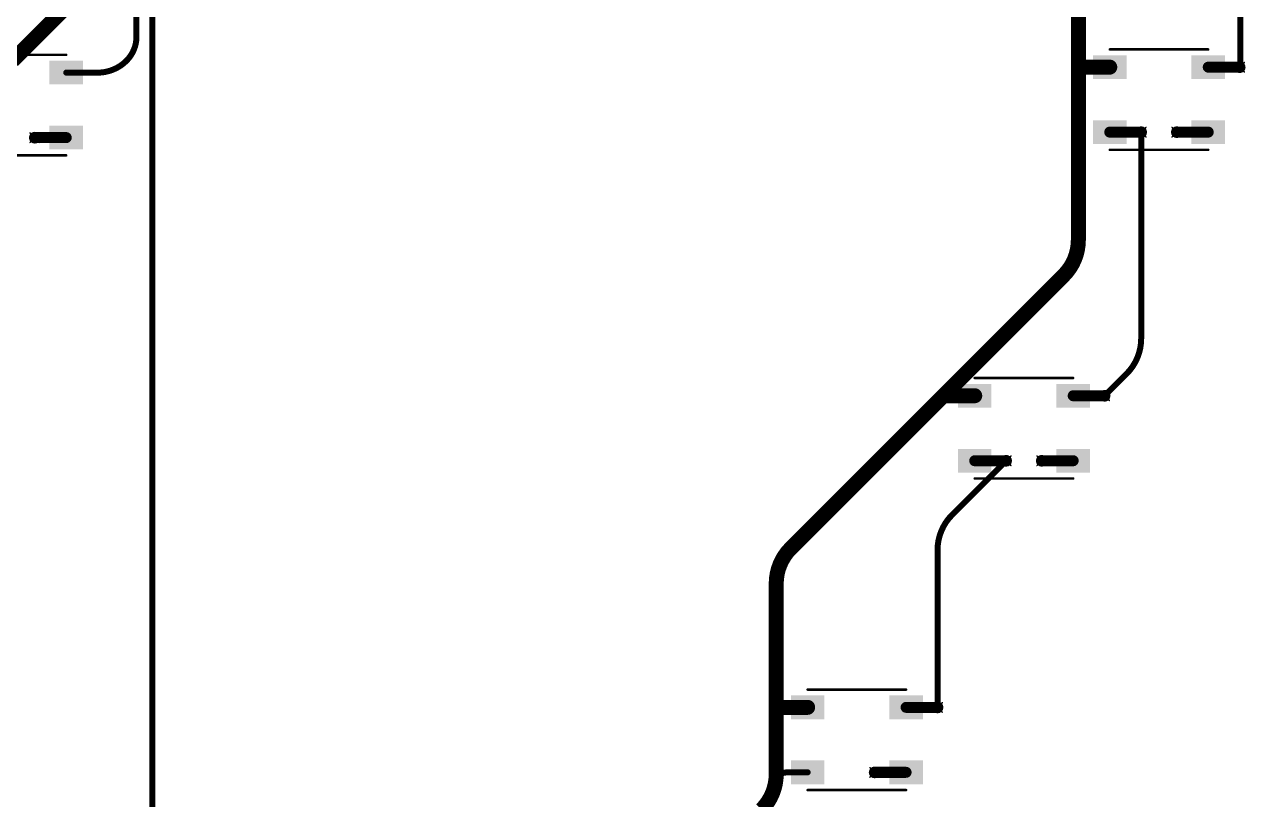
# Model space of a CAD drawing. Header units: inches. Extents: x -11 to 1110, y -7 to 455.
# Drawn here: x 410.2 to 472.2, y 144.6 to 183.9 of the extents above; entities that cross this region are included whole.
import ezdxf

# ---------------------------------------------------------------- set-up
doc = ezdxf.new("R2010")
doc.units = ezdxf.units.IN
for name, color, linetype in [('Bottom Layer', 5, 'Continuous'), ('Drill Drawing', 1, 'Continuous'), ('Top Layer', 1, 'Continuous'), ('Top Overlay', 2, 'Continuous'), ('Top Paste', 8, 'Continuous'), ('Top Solder', 216, 'Continuous'), ('Via Holes', 16, 'Continuous')]:
    doc.layers.add(name, color=color, linetype=linetype)

# ---------------------------------------------------------------- blocks, each defined once
blk = doc.blocks.new('WS2812B_B_W_137')
at = {"layer": 'Top Layer'}
for points in [[(-3.25, 2.15), (-1.75, 2.15), (-1.75, 1.15), (-3.25, 1.15)], [(3.25, 1.15), (1.75, 1.15), (1.75, 2.15), (3.25, 2.15)], [(-3.25, -1.15), (-1.75, -1.15), (-1.75, -2.15), (-3.25, -2.15)], [(1.75, -1.15), (3.25, -1.15), (3.25, -2.15), (1.75, -2.15)]]:
    blk.add_hatch(color=1, dxfattribs=at).paths.add_polyline_path(points)
at = {"layer": 'Top Paste'}
for points in [[(-3.25, 2.15), (-1.75, 2.15), (-1.75, 1.15), (-3.25, 1.15)], [(3.25, 1.15), (1.75, 1.15), (1.75, 2.15), (3.25, 2.15)], [(-3.25, -1.15), (-1.75, -1.15), (-1.75, -2.15), (-3.25, -2.15)], [(1.75, -1.15), (3.25, -1.15), (3.25, -2.15), (1.75, -2.15)]]:
    blk.add_hatch(color=8, dxfattribs=at).paths.add_polyline_path(points)
at = {"layer": 'Top Solder'}
for points in [[(-3.352, 2.252), (-1.648, 2.252), (-1.648, 1.048), (-3.352, 1.048)], [(3.352, 1.048), (1.648, 1.048), (1.648, 2.252), (3.352, 2.252)], [(-3.352, -1.048), (-1.648, -1.048), (-1.648, -2.252), (-3.352, -2.252)], [(1.648, -1.048), (3.352, -1.048), (3.352, -2.252), (1.648, -2.252)]]:
    blk.add_hatch(color=216, dxfattribs=at).paths.add_polyline_path(points)
at = {"layer": 'Top Overlay'}
for points in [[(-2.5, 2.551, 0.127, 0.127, 0), (2.5, 2.551, 0.127, 0.127, 0)], [(-3.556, 1.803, 0.254, 0.254, 0), (-3.429, 1.676, 0.254, 0.254, 0)], [(-3.556, 1.549, 0.254, 0.254, 0), (-3.556, 1.803, 0.254, 0.254, 0)], [(-3.556, 1.549, 0.254, 0.254, 0), (-3.429, 1.676, 0.254, 0.254, 0)], [(-2.5, -2.551, 0.127, 0.127, 0), (2.5, -2.551, 0.127, 0.127, 0)]]:
    blk.add_lwpolyline(points, format="xyseb", dxfattribs=at)
for points in [[(-2.532, 2.551, 0.0635, 0.0635, 1), (-2.468, 2.551, 0.0635, 0.0635, 1)], [(2.468, 2.551, 0.0635, 0.0635, 1), (2.532, 2.551, 0.0635, 0.0635, 1)], [(-3.619, 1.803, 0.127, 0.127, 1), (-3.493, 1.803, 0.127, 0.127, 1)], [(-3.619, 1.803, 0.127, 0.127, 1), (-3.493, 1.803, 0.127, 0.127, 1)], [(-3.619, 1.549, 0.127, 0.127, 1), (-3.493, 1.549, 0.127, 0.127, 1)], [(-3.619, 1.549, 0.127, 0.127, 1), (-3.493, 1.549, 0.127, 0.127, 1)], [(-3.493, 1.676, 0.127, 0.127, 1), (-3.365, 1.676, 0.127, 0.127, 1)], [(-3.493, 1.676, 0.127, 0.127, 1), (-3.365, 1.676, 0.127, 0.127, 1)], [(-2.532, -2.551, 0.0635, 0.0635, 1), (-2.468, -2.551, 0.0635, 0.0635, 1)], [(2.468, -2.551, 0.0635, 0.0635, 1), (2.532, -2.551, 0.0635, 0.0635, 1)]]:
    blk.add_lwpolyline(points, format="xyseb", close=True, dxfattribs=at)
blk = doc.blocks.new('WS2812B_B_W_200')
at = {"layer": 'Top Layer'}
for points in [[(-3.25, 2.15), (-1.75, 2.15), (-1.75, 1.15), (-3.25, 1.15)], [(3.25, 1.15), (1.75, 1.15), (1.75, 2.15), (3.25, 2.15)], [(-3.25, -1.15), (-1.75, -1.15), (-1.75, -2.15), (-3.25, -2.15)], [(1.75, -1.15), (3.25, -1.15), (3.25, -2.15), (1.75, -2.15)]]:
    blk.add_hatch(color=1, dxfattribs=at).paths.add_polyline_path(points)
at = {"layer": 'Top Paste'}
for points in [[(-3.25, 2.15), (-1.75, 2.15), (-1.75, 1.15), (-3.25, 1.15)], [(3.25, 1.15), (1.75, 1.15), (1.75, 2.15), (3.25, 2.15)], [(-3.25, -1.15), (-1.75, -1.15), (-1.75, -2.15), (-3.25, -2.15)], [(1.75, -1.15), (3.25, -1.15), (3.25, -2.15), (1.75, -2.15)]]:
    blk.add_hatch(color=8, dxfattribs=at).paths.add_polyline_path(points)
at = {"layer": 'Top Solder'}
for points in [[(-3.352, 2.252), (-1.648, 2.252), (-1.648, 1.048), (-3.352, 1.048)], [(3.352, 1.048), (1.648, 1.048), (1.648, 2.252), (3.352, 2.252)], [(-3.352, -1.048), (-1.648, -1.048), (-1.648, -2.252), (-3.352, -2.252)], [(1.648, -1.048), (3.352, -1.048), (3.352, -2.252), (1.648, -2.252)]]:
    blk.add_hatch(color=216, dxfattribs=at).paths.add_polyline_path(points)
at = {"layer": 'Top Overlay'}
for points in [[(-2.5, 2.551, 0.127, 0.127, 0), (2.5, 2.551, 0.127, 0.127, 0)], [(-3.556, 1.803, 0.254, 0.254, 0), (-3.429, 1.676, 0.254, 0.254, 0)], [(-3.556, 1.549, 0.254, 0.254, 0), (-3.556, 1.803, 0.254, 0.254, 0)], [(-3.556, 1.549, 0.254, 0.254, 0), (-3.429, 1.676, 0.254, 0.254, 0)], [(-2.5, -2.551, 0.127, 0.127, 0), (2.5, -2.551, 0.127, 0.127, 0)]]:
    blk.add_lwpolyline(points, format="xyseb", dxfattribs=at)
for points in [[(-2.532, 2.551, 0.0635, 0.0635, 1), (-2.468, 2.551, 0.0635, 0.0635, 1)], [(2.468, 2.551, 0.0635, 0.0635, 1), (2.532, 2.551, 0.0635, 0.0635, 1)], [(-3.619, 1.803, 0.127, 0.127, 1), (-3.493, 1.803, 0.127, 0.127, 1)], [(-3.619, 1.803, 0.127, 0.127, 1), (-3.493, 1.803, 0.127, 0.127, 1)], [(-3.619, 1.549, 0.127, 0.127, 1), (-3.493, 1.549, 0.127, 0.127, 1)], [(-3.619, 1.549, 0.127, 0.127, 1), (-3.493, 1.549, 0.127, 0.127, 1)], [(-3.493, 1.676, 0.127, 0.127, 1), (-3.365, 1.676, 0.127, 0.127, 1)], [(-3.493, 1.676, 0.127, 0.127, 1), (-3.365, 1.676, 0.127, 0.127, 1)], [(-2.532, -2.551, 0.0635, 0.0635, 1), (-2.468, -2.551, 0.0635, 0.0635, 1)], [(2.468, -2.551, 0.0635, 0.0635, 1), (2.532, -2.551, 0.0635, 0.0635, 1)]]:
    blk.add_lwpolyline(points, format="xyseb", close=True, dxfattribs=at)
blk = doc.blocks.new('WS2812B_B_W_209')
at = {"layer": 'Top Layer'}
for points in [[(-3.25, 2.15), (-1.75, 2.15), (-1.75, 1.15), (-3.25, 1.15)], [(3.25, 1.15), (1.75, 1.15), (1.75, 2.15), (3.25, 2.15)], [(-3.25, -1.15), (-1.75, -1.15), (-1.75, -2.15), (-3.25, -2.15)], [(1.75, -1.15), (3.25, -1.15), (3.25, -2.15), (1.75, -2.15)]]:
    blk.add_hatch(color=1, dxfattribs=at).paths.add_polyline_path(points)
at = {"layer": 'Top Paste'}
for points in [[(-3.25, 2.15), (-1.75, 2.15), (-1.75, 1.15), (-3.25, 1.15)], [(3.25, 1.15), (1.75, 1.15), (1.75, 2.15), (3.25, 2.15)], [(-3.25, -1.15), (-1.75, -1.15), (-1.75, -2.15), (-3.25, -2.15)], [(1.75, -1.15), (3.25, -1.15), (3.25, -2.15), (1.75, -2.15)]]:
    blk.add_hatch(color=8, dxfattribs=at).paths.add_polyline_path(points)
at = {"layer": 'Top Solder'}
for points in [[(-3.352, 2.252), (-1.648, 2.252), (-1.648, 1.048), (-3.352, 1.048)], [(3.352, 1.048), (1.648, 1.048), (1.648, 2.252), (3.352, 2.252)], [(-3.352, -1.048), (-1.648, -1.048), (-1.648, -2.252), (-3.352, -2.252)], [(1.648, -1.048), (3.352, -1.048), (3.352, -2.252), (1.648, -2.252)]]:
    blk.add_hatch(color=216, dxfattribs=at).paths.add_polyline_path(points)
at = {"layer": 'Top Overlay'}
for points in [[(-2.5, 2.551, 0.127, 0.127, 0), (2.5, 2.551, 0.127, 0.127, 0)], [(-3.556, 1.803, 0.254, 0.254, 0), (-3.429, 1.676, 0.254, 0.254, 0)], [(-3.556, 1.549, 0.254, 0.254, 0), (-3.556, 1.803, 0.254, 0.254, 0)], [(-3.556, 1.549, 0.254, 0.254, 0), (-3.429, 1.676, 0.254, 0.254, 0)], [(-2.5, -2.551, 0.127, 0.127, 0), (2.5, -2.551, 0.127, 0.127, 0)]]:
    blk.add_lwpolyline(points, format="xyseb", dxfattribs=at)
for points in [[(-2.532, 2.551, 0.0635, 0.0635, 1), (-2.468, 2.551, 0.0635, 0.0635, 1)], [(2.468, 2.551, 0.0635, 0.0635, 1), (2.532, 2.551, 0.0635, 0.0635, 1)], [(-3.619, 1.803, 0.127, 0.127, 1), (-3.493, 1.803, 0.127, 0.127, 1)], [(-3.619, 1.803, 0.127, 0.127, 1), (-3.493, 1.803, 0.127, 0.127, 1)], [(-3.619, 1.549, 0.127, 0.127, 1), (-3.493, 1.549, 0.127, 0.127, 1)], [(-3.619, 1.549, 0.127, 0.127, 1), (-3.493, 1.549, 0.127, 0.127, 1)], [(-3.493, 1.676, 0.127, 0.127, 1), (-3.365, 1.676, 0.127, 0.127, 1)], [(-3.493, 1.676, 0.127, 0.127, 1), (-3.365, 1.676, 0.127, 0.127, 1)], [(-2.532, -2.551, 0.0635, 0.0635, 1), (-2.468, -2.551, 0.0635, 0.0635, 1)], [(2.468, -2.551, 0.0635, 0.0635, 1), (2.532, -2.551, 0.0635, 0.0635, 1)]]:
    blk.add_lwpolyline(points, format="xyseb", close=True, dxfattribs=at)
blk = doc.blocks.new('WS2812B_B_W_218')
at = {"layer": 'Top Layer'}
for points in [[(-3.25, 2.15), (-1.75, 2.15), (-1.75, 1.15), (-3.25, 1.15)], [(3.25, 1.15), (1.75, 1.15), (1.75, 2.15), (3.25, 2.15)], [(-3.25, -1.15), (-1.75, -1.15), (-1.75, -2.15), (-3.25, -2.15)], [(1.75, -1.15), (3.25, -1.15), (3.25, -2.15), (1.75, -2.15)]]:
    blk.add_hatch(color=1, dxfattribs=at).paths.add_polyline_path(points)
at = {"layer": 'Top Paste'}
for points in [[(-3.25, 2.15), (-1.75, 2.15), (-1.75, 1.15), (-3.25, 1.15)], [(3.25, 1.15), (1.75, 1.15), (1.75, 2.15), (3.25, 2.15)], [(-3.25, -1.15), (-1.75, -1.15), (-1.75, -2.15), (-3.25, -2.15)], [(1.75, -1.15), (3.25, -1.15), (3.25, -2.15), (1.75, -2.15)]]:
    blk.add_hatch(color=8, dxfattribs=at).paths.add_polyline_path(points)
at = {"layer": 'Top Solder'}
for points in [[(-3.352, 2.252), (-1.648, 2.252), (-1.648, 1.048), (-3.352, 1.048)], [(3.352, 1.048), (1.648, 1.048), (1.648, 2.252), (3.352, 2.252)], [(-3.352, -1.048), (-1.648, -1.048), (-1.648, -2.252), (-3.352, -2.252)], [(1.648, -1.048), (3.352, -1.048), (3.352, -2.252), (1.648, -2.252)]]:
    blk.add_hatch(color=216, dxfattribs=at).paths.add_polyline_path(points)
at = {"layer": 'Top Overlay'}
for points in [[(-2.5, 2.551, 0.127, 0.127, 0), (2.5, 2.551, 0.127, 0.127, 0)], [(-3.556, 1.803, 0.254, 0.254, 0), (-3.429, 1.676, 0.254, 0.254, 0)], [(-3.556, 1.549, 0.254, 0.254, 0), (-3.556, 1.803, 0.254, 0.254, 0)], [(-3.556, 1.549, 0.254, 0.254, 0), (-3.429, 1.676, 0.254, 0.254, 0)], [(-2.5, -2.551, 0.127, 0.127, 0), (2.5, -2.551, 0.127, 0.127, 0)]]:
    blk.add_lwpolyline(points, format="xyseb", dxfattribs=at)
for points in [[(-2.532, 2.551, 0.0635, 0.0635, 1), (-2.468, 2.551, 0.0635, 0.0635, 1)], [(2.468, 2.551, 0.0635, 0.0635, 1), (2.532, 2.551, 0.0635, 0.0635, 1)], [(-3.619, 1.803, 0.127, 0.127, 1), (-3.493, 1.803, 0.127, 0.127, 1)], [(-3.619, 1.803, 0.127, 0.127, 1), (-3.493, 1.803, 0.127, 0.127, 1)], [(-3.619, 1.549, 0.127, 0.127, 1), (-3.493, 1.549, 0.127, 0.127, 1)], [(-3.619, 1.549, 0.127, 0.127, 1), (-3.493, 1.549, 0.127, 0.127, 1)], [(-3.493, 1.676, 0.127, 0.127, 1), (-3.365, 1.676, 0.127, 0.127, 1)], [(-3.493, 1.676, 0.127, 0.127, 1), (-3.365, 1.676, 0.127, 0.127, 1)], [(-2.532, -2.551, 0.0635, 0.0635, 1), (-2.468, -2.551, 0.0635, 0.0635, 1)], [(2.468, -2.551, 0.0635, 0.0635, 1), (2.532, -2.551, 0.0635, 0.0635, 1)]]:
    blk.add_lwpolyline(points, format="xyseb", close=True, dxfattribs=at)

msp = doc.modelspace()

# ---------------------------------------------------------------- hatches: boundary and pattern name
at = {"layer": 'Bottom Layer'}
h = msp.add_hatch(color=5, dxfattribs=at)
edge = h.paths.add_edge_path()
edge.add_arc((463.699, 181.765), 0.3, 0, 360)
h = msp.add_hatch(color=5, dxfattribs=at)
edge = h.paths.add_edge_path()
edge.add_arc((471.89, 181.765), 0.3, 0, 360)
h = msp.add_hatch(color=5, dxfattribs=at)
edge = h.paths.add_edge_path()
edge.add_arc((466.89, 178.465), 0.3, 0, 360)
h = msp.add_hatch(color=5, dxfattribs=at)
edge = h.paths.add_edge_path()
edge.add_arc((468.699, 178.465), 0.3, 0, 360)
h = msp.add_hatch(color=5, dxfattribs=at)
edge = h.paths.add_edge_path()
edge.add_arc((410.711, 178.185), 0.3, 0, 360)
h = msp.add_hatch(color=5, dxfattribs=at)
edge = h.paths.add_edge_path()
edge.add_arc((456.841, 165.077), 0.3, 0, 360)
h = msp.add_hatch(color=5, dxfattribs=at)
edge = h.paths.add_edge_path()
edge.add_arc((465.032, 165.077), 0.3, 0, 360)
h = msp.add_hatch(color=5, dxfattribs=at)
edge = h.paths.add_edge_path()
edge.add_arc((460.032, 161.777), 0.3, 0, 360)
h = msp.add_hatch(color=5, dxfattribs=at)
edge = h.paths.add_edge_path()
edge.add_arc((461.841, 161.777), 0.3, 0, 360)
h = msp.add_hatch(color=5, dxfattribs=at)
edge = h.paths.add_edge_path()
edge.add_arc((448.358, 149.253), 0.3, 0, 360)
h = msp.add_hatch(color=5, dxfattribs=at)
edge = h.paths.add_edge_path()
edge.add_arc((456.549, 149.253), 0.3, 0, 360)
h = msp.add_hatch(color=5, dxfattribs=at)
edge = h.paths.add_edge_path()
edge.add_arc((453.358, 145.953), 0.3, 0, 360)
at = {"layer": 'Top Layer'}
h = msp.add_hatch(color=1, dxfattribs=at)
edge = h.paths.add_edge_path()
edge.add_arc((463.699, 181.765), 0.3, 0, 360)
h = msp.add_hatch(color=1, dxfattribs=at)
edge = h.paths.add_edge_path()
edge.add_arc((471.89, 181.765), 0.3, 0, 360)
h = msp.add_hatch(color=1, dxfattribs=at)
edge = h.paths.add_edge_path()
edge.add_arc((466.89, 178.465), 0.3, 0, 360)
h = msp.add_hatch(color=1, dxfattribs=at)
edge = h.paths.add_edge_path()
edge.add_arc((468.699, 178.465), 0.3, 0, 360)
h = msp.add_hatch(color=1, dxfattribs=at)
edge = h.paths.add_edge_path()
edge.add_arc((410.711, 178.185), 0.3, 0, 360)
h = msp.add_hatch(color=1, dxfattribs=at)
edge = h.paths.add_edge_path()
edge.add_arc((456.841, 165.077), 0.3, 0, 360)
h = msp.add_hatch(color=1, dxfattribs=at)
edge = h.paths.add_edge_path()
edge.add_arc((465.032, 165.077), 0.3, 0, 360)
h = msp.add_hatch(color=1, dxfattribs=at)
edge = h.paths.add_edge_path()
edge.add_arc((460.032, 161.777), 0.3, 0, 360)
h = msp.add_hatch(color=1, dxfattribs=at)
edge = h.paths.add_edge_path()
edge.add_arc((461.841, 161.777), 0.3, 0, 360)
h = msp.add_hatch(color=1, dxfattribs=at)
edge = h.paths.add_edge_path()
edge.add_arc((448.358, 149.253), 0.3, 0, 360)
h = msp.add_hatch(color=1, dxfattribs=at)
edge = h.paths.add_edge_path()
edge.add_arc((456.549, 149.253), 0.3, 0, 360)
h = msp.add_hatch(color=1, dxfattribs=at)
edge = h.paths.add_edge_path()
edge.add_arc((453.358, 145.953), 0.3, 0, 360)
at = {"layer": 'Via Holes'}
h = msp.add_hatch(color=7, dxfattribs=at)
edge = h.paths.add_edge_path()
edge.add_arc((463.699, 181.765), 0.15, 0, 360)
h = msp.add_hatch(color=7, dxfattribs=at)
edge = h.paths.add_edge_path()
edge.add_arc((471.89, 181.765), 0.15, 0, 360)
h = msp.add_hatch(color=7, dxfattribs=at)
edge = h.paths.add_edge_path()
edge.add_arc((466.89, 178.465), 0.15, 0, 360)
h = msp.add_hatch(color=7, dxfattribs=at)
edge = h.paths.add_edge_path()
edge.add_arc((468.699, 178.465), 0.15, 0, 360)
h = msp.add_hatch(color=7, dxfattribs=at)
edge = h.paths.add_edge_path()
edge.add_arc((410.711, 178.185), 0.15, 0, 360)
h = msp.add_hatch(color=7, dxfattribs=at)
edge = h.paths.add_edge_path()
edge.add_arc((456.841, 165.077), 0.15, 0, 360)
h = msp.add_hatch(color=7, dxfattribs=at)
edge = h.paths.add_edge_path()
edge.add_arc((465.032, 165.077), 0.15, 0, 360)
h = msp.add_hatch(color=7, dxfattribs=at)
edge = h.paths.add_edge_path()
edge.add_arc((460.032, 161.777), 0.15, 0, 360)
h = msp.add_hatch(color=7, dxfattribs=at)
edge = h.paths.add_edge_path()
edge.add_arc((461.841, 161.777), 0.15, 0, 360)
h = msp.add_hatch(color=7, dxfattribs=at)
edge = h.paths.add_edge_path()
edge.add_arc((448.358, 149.253), 0.15, 0, 360)
h = msp.add_hatch(color=7, dxfattribs=at)
edge = h.paths.add_edge_path()
edge.add_arc((456.549, 149.253), 0.15, 0, 360)
h = msp.add_hatch(color=7, dxfattribs=at)
edge = h.paths.add_edge_path()
edge.add_arc((453.358, 145.953), 0.15, 0, 360)

# ---------------------------------------------------------------- linework, layer by layer
at = {"layer": 'Bottom Layer'}
for points in [[(416.675, 106.024, 0.305, 0.305, 0), (416.675, 209.375, 0.305, 0.305, 0)], [(471.92, 181.835, 0.305, 0.305, 0), (471.92, 195.838, 0.305, 0.305, 0)], [(463.699, 181.765, 0.762, 0.762, 0), (463.699, 193.057, 0.762, 0.762, 0)], [(463.699, 172.987, 0.762, 0.762, 0), (463.699, 181.765, 0.762, 0.762, 0)], [(471.92, 181.835, 0.305, 0.305, -0.198912), (471.89, 181.765, 0.305, 0.305, 0)], [(466.89, 167.987, 0.305, 0.305, 0), (466.89, 178.465, 0.305, 0.305, 0)], [(463.699, 172.987, 0.762, 0.762, -0.198912), (462.955, 171.191, 0.762, 0.762, 0)], [(456.841, 165.077, 0.762, 0.762, 0), (462.955, 171.191, 0.762, 0.762, 0)], [(466.89, 167.987, 0.305, 0.305, -0.198912), (466.146, 166.191, 0.305, 0.305, 0)], [(465.032, 165.077, 0.305, 0.305, 0), (466.146, 166.191, 0.305, 0.305, 0)], [(449.102, 157.337, 0.762, 0.762, 0), (456.841, 165.077, 0.762, 0.762, 0)], [(457.293, 159.037, 0.305, 0.305, 0), (460.032, 161.777, 0.305, 0.305, 0)], [(456.549, 157.241, 0.305, 0.305, -0.198912), (457.293, 159.037, 0.305, 0.305, 0)], [(448.358, 155.541, 0.762, 0.762, -0.198912), (449.102, 157.337, 0.762, 0.762, 0)], [(456.549, 149.253, 0.305, 0.305, 0), (456.549, 157.241, 0.305, 0.305, 0)], [(448.358, 149.253, 0.762, 0.762, 0), (448.358, 155.541, 0.762, 0.762, 0)], [(448.358, 145.86, 0.762, 0.762, 0), (448.358, 149.253, 0.762, 0.762, 0)], [(448.358, 145.86, 0.762, 0.762, -0.198912), (447.614, 144.064, 0.762, 0.762, 0)]]:
    msp.add_lwpolyline(points, format="xyseb", dxfattribs=at)
for points in [[(463.509, 181.765, 0.381, 0.381, 1), (463.89, 181.765, 0.381, 0.381, 1)], [(463.509, 181.765, 0.381, 0.381, 1), (463.89, 181.765, 0.381, 0.381, 1)], [(471.814, 181.765, 0.152, 0.152, 1), (471.967, 181.765, 0.152, 0.152, 1)], [(471.843, 181.835, 0.152, 0.152, 1), (471.996, 181.835, 0.152, 0.152, 1)], [(471.843, 181.835, 0.152, 0.152, 1), (471.996, 181.835, 0.152, 0.152, 1)], [(466.814, 178.465, 0.152, 0.152, 1), (466.967, 178.465, 0.152, 0.152, 1)], [(463.509, 172.987, 0.381, 0.381, 1), (463.89, 172.987, 0.381, 0.381, 1)], [(463.509, 172.987, 0.381, 0.381, 1), (463.89, 172.987, 0.381, 0.381, 1)], [(462.765, 171.191, 0.381, 0.381, 1), (463.146, 171.191, 0.381, 0.381, 1)], [(462.765, 171.191, 0.381, 0.381, 1), (463.146, 171.191, 0.381, 0.381, 1)], [(466.814, 167.987, 0.152, 0.152, 1), (466.967, 167.987, 0.152, 0.152, 1)], [(466.814, 167.987, 0.152, 0.152, 1), (466.967, 167.987, 0.152, 0.152, 1)], [(466.07, 166.191, 0.152, 0.152, 1), (466.223, 166.191, 0.152, 0.152, 1)], [(466.07, 166.191, 0.152, 0.152, 1), (466.223, 166.191, 0.152, 0.152, 1)], [(456.651, 165.077, 0.381, 0.381, 1), (457.032, 165.077, 0.381, 0.381, 1)], [(456.651, 165.077, 0.381, 0.381, 1), (457.032, 165.077, 0.381, 0.381, 1)], [(464.956, 165.077, 0.152, 0.152, 1), (465.109, 165.077, 0.152, 0.152, 1)], [(459.956, 161.777, 0.152, 0.152, 1), (460.109, 161.777, 0.152, 0.152, 1)], [(457.217, 159.037, 0.152, 0.152, 1), (457.369, 159.037, 0.152, 0.152, 1)], [(457.217, 159.037, 0.152, 0.152, 1), (457.369, 159.037, 0.152, 0.152, 1)], [(448.911, 157.337, 0.381, 0.381, 1), (449.292, 157.337, 0.381, 0.381, 1)], [(448.911, 157.337, 0.381, 0.381, 1), (449.292, 157.337, 0.381, 0.381, 1)], [(456.473, 157.241, 0.152, 0.152, 1), (456.625, 157.241, 0.152, 0.152, 1)], [(456.473, 157.241, 0.152, 0.152, 1), (456.625, 157.241, 0.152, 0.152, 1)], [(448.167, 155.541, 0.381, 0.381, 1), (448.548, 155.541, 0.381, 0.381, 1)], [(448.167, 155.541, 0.381, 0.381, 1), (448.548, 155.541, 0.381, 0.381, 1)], [(448.167, 149.253, 0.381, 0.381, 1), (448.548, 149.253, 0.381, 0.381, 1)], [(448.167, 149.253, 0.381, 0.381, 1), (448.548, 149.253, 0.381, 0.381, 1)], [(456.473, 149.253, 0.152, 0.152, 1), (456.625, 149.253, 0.152, 0.152, 1)], [(448.167, 145.86, 0.381, 0.381, 1), (448.548, 145.86, 0.381, 0.381, 1)], [(448.167, 145.86, 0.381, 0.381, 1), (448.548, 145.86, 0.381, 0.381, 1)]]:
    msp.add_lwpolyline(points, format="xyseb", close=True, dxfattribs=at)
at = {"layer": 'Drill Drawing'}
for points in [[(463.445, 182.019, 0.0508, 0.0508, 0), (463.699, 181.892, 0.0508, 0.0508, 0)], [(463.445, 182.019, 0.0508, 0.0508, 0), (463.572, 181.765, 0.0508, 0.0508, 0)], [(463.445, 181.511, 0.0508, 0.0508, 0), (463.572, 181.765, 0.0508, 0.0508, 0)], [(463.699, 181.892, 0.0508, 0.0508, 0), (463.953, 182.019, 0.0508, 0.0508, 0)], [(463.826, 181.765, 0.0508, 0.0508, 0), (463.953, 182.019, 0.0508, 0.0508, 0)], [(463.826, 181.765, 0.0508, 0.0508, 0), (463.953, 181.511, 0.0508, 0.0508, 0)], [(471.636, 182.019, 0.0508, 0.0508, 0), (471.89, 181.892, 0.0508, 0.0508, 0)], [(471.636, 182.019, 0.0508, 0.0508, 0), (471.763, 181.765, 0.0508, 0.0508, 0)], [(471.636, 181.511, 0.0508, 0.0508, 0), (471.763, 181.765, 0.0508, 0.0508, 0)], [(471.89, 181.892, 0.0508, 0.0508, 0), (472.144, 182.019, 0.0508, 0.0508, 0)], [(472.017, 181.765, 0.0508, 0.0508, 0), (472.144, 182.019, 0.0508, 0.0508, 0)], [(472.017, 181.765, 0.0508, 0.0508, 0), (472.144, 181.511, 0.0508, 0.0508, 0)], [(463.445, 181.511, 0.0508, 0.0508, 0), (463.699, 181.638, 0.0508, 0.0508, 0)], [(463.699, 181.638, 0.0508, 0.0508, 0), (463.953, 181.511, 0.0508, 0.0508, 0)], [(471.636, 181.511, 0.0508, 0.0508, 0), (471.89, 181.638, 0.0508, 0.0508, 0)], [(471.89, 181.638, 0.0508, 0.0508, 0), (472.144, 181.511, 0.0508, 0.0508, 0)], [(466.636, 178.719, 0.0508, 0.0508, 0), (466.89, 178.592, 0.0508, 0.0508, 0)], [(466.636, 178.719, 0.0508, 0.0508, 0), (466.763, 178.465, 0.0508, 0.0508, 0)], [(466.89, 178.592, 0.0508, 0.0508, 0), (467.144, 178.719, 0.0508, 0.0508, 0)], [(467.017, 178.465, 0.0508, 0.0508, 0), (467.144, 178.719, 0.0508, 0.0508, 0)], [(468.445, 178.719, 0.0508, 0.0508, 0), (468.699, 178.592, 0.0508, 0.0508, 0)], [(468.445, 178.719, 0.0508, 0.0508, 0), (468.572, 178.465, 0.0508, 0.0508, 0)], [(468.699, 178.592, 0.0508, 0.0508, 0), (468.953, 178.719, 0.0508, 0.0508, 0)], [(468.826, 178.465, 0.0508, 0.0508, 0), (468.953, 178.719, 0.0508, 0.0508, 0)], [(410.457, 178.439, 0.0508, 0.0508, 0), (410.711, 178.312, 0.0508, 0.0508, 0)], [(410.457, 178.439, 0.0508, 0.0508, 0), (410.584, 178.185, 0.0508, 0.0508, 0)], [(410.457, 177.931, 0.0508, 0.0508, 0), (410.584, 178.185, 0.0508, 0.0508, 0)], [(410.457, 177.931, 0.0508, 0.0508, 0), (410.711, 178.058, 0.0508, 0.0508, 0)], [(410.711, 178.312, 0.0508, 0.0508, 0), (410.965, 178.439, 0.0508, 0.0508, 0)], [(410.711, 178.058, 0.0508, 0.0508, 0), (410.965, 177.931, 0.0508, 0.0508, 0)], [(410.838, 178.185, 0.0508, 0.0508, 0), (410.965, 178.439, 0.0508, 0.0508, 0)], [(410.838, 178.185, 0.0508, 0.0508, 0), (410.965, 177.931, 0.0508, 0.0508, 0)], [(466.636, 178.211, 0.0508, 0.0508, 0), (466.763, 178.465, 0.0508, 0.0508, 0)], [(466.636, 178.211, 0.0508, 0.0508, 0), (466.89, 178.338, 0.0508, 0.0508, 0)], [(466.89, 178.338, 0.0508, 0.0508, 0), (467.144, 178.211, 0.0508, 0.0508, 0)], [(467.017, 178.465, 0.0508, 0.0508, 0), (467.144, 178.211, 0.0508, 0.0508, 0)], [(468.445, 178.211, 0.0508, 0.0508, 0), (468.572, 178.465, 0.0508, 0.0508, 0)], [(468.445, 178.211, 0.0508, 0.0508, 0), (468.699, 178.338, 0.0508, 0.0508, 0)], [(468.699, 178.338, 0.0508, 0.0508, 0), (468.953, 178.211, 0.0508, 0.0508, 0)], [(468.826, 178.465, 0.0508, 0.0508, 0), (468.953, 178.211, 0.0508, 0.0508, 0)], [(456.587, 165.331, 0.0508, 0.0508, 0), (456.841, 165.204, 0.0508, 0.0508, 0)], [(456.587, 165.331, 0.0508, 0.0508, 0), (456.714, 165.077, 0.0508, 0.0508, 0)], [(456.587, 164.823, 0.0508, 0.0508, 0), (456.714, 165.077, 0.0508, 0.0508, 0)], [(456.587, 164.823, 0.0508, 0.0508, 0), (456.841, 164.95, 0.0508, 0.0508, 0)], [(456.841, 165.204, 0.0508, 0.0508, 0), (457.095, 165.331, 0.0508, 0.0508, 0)], [(456.841, 164.95, 0.0508, 0.0508, 0), (457.095, 164.823, 0.0508, 0.0508, 0)], [(456.968, 165.077, 0.0508, 0.0508, 0), (457.095, 165.331, 0.0508, 0.0508, 0)], [(456.968, 165.077, 0.0508, 0.0508, 0), (457.095, 164.823, 0.0508, 0.0508, 0)], [(464.778, 165.331, 0.0508, 0.0508, 0), (465.032, 165.204, 0.0508, 0.0508, 0)], [(464.778, 165.331, 0.0508, 0.0508, 0), (464.905, 165.077, 0.0508, 0.0508, 0)], [(464.778, 164.823, 0.0508, 0.0508, 0), (464.905, 165.077, 0.0508, 0.0508, 0)], [(464.778, 164.823, 0.0508, 0.0508, 0), (465.032, 164.95, 0.0508, 0.0508, 0)], [(465.032, 165.204, 0.0508, 0.0508, 0), (465.286, 165.331, 0.0508, 0.0508, 0)], [(465.032, 164.95, 0.0508, 0.0508, 0), (465.286, 164.823, 0.0508, 0.0508, 0)], [(465.159, 165.077, 0.0508, 0.0508, 0), (465.286, 165.331, 0.0508, 0.0508, 0)], [(465.159, 165.077, 0.0508, 0.0508, 0), (465.286, 164.823, 0.0508, 0.0508, 0)], [(459.778, 162.031, 0.0508, 0.0508, 0), (460.032, 161.904, 0.0508, 0.0508, 0)], [(459.778, 162.031, 0.0508, 0.0508, 0), (459.905, 161.777, 0.0508, 0.0508, 0)], [(460.032, 161.904, 0.0508, 0.0508, 0), (460.286, 162.031, 0.0508, 0.0508, 0)], [(460.159, 161.777, 0.0508, 0.0508, 0), (460.286, 162.031, 0.0508, 0.0508, 0)], [(461.587, 162.031, 0.0508, 0.0508, 0), (461.841, 161.904, 0.0508, 0.0508, 0)], [(461.587, 162.031, 0.0508, 0.0508, 0), (461.714, 161.777, 0.0508, 0.0508, 0)], [(461.841, 161.904, 0.0508, 0.0508, 0), (462.095, 162.031, 0.0508, 0.0508, 0)], [(461.968, 161.777, 0.0508, 0.0508, 0), (462.095, 162.031, 0.0508, 0.0508, 0)], [(459.778, 161.523, 0.0508, 0.0508, 0), (459.905, 161.777, 0.0508, 0.0508, 0)], [(459.778, 161.523, 0.0508, 0.0508, 0), (460.032, 161.65, 0.0508, 0.0508, 0)], [(460.032, 161.65, 0.0508, 0.0508, 0), (460.286, 161.523, 0.0508, 0.0508, 0)], [(460.159, 161.777, 0.0508, 0.0508, 0), (460.286, 161.523, 0.0508, 0.0508, 0)], [(461.587, 161.523, 0.0508, 0.0508, 0), (461.714, 161.777, 0.0508, 0.0508, 0)], [(461.587, 161.523, 0.0508, 0.0508, 0), (461.841, 161.65, 0.0508, 0.0508, 0)], [(461.841, 161.65, 0.0508, 0.0508, 0), (462.095, 161.523, 0.0508, 0.0508, 0)], [(461.968, 161.777, 0.0508, 0.0508, 0), (462.095, 161.523, 0.0508, 0.0508, 0)], [(448.104, 149.507, 0.0508, 0.0508, 0), (448.358, 149.38, 0.0508, 0.0508, 0)], [(448.104, 149.507, 0.0508, 0.0508, 0), (448.231, 149.253, 0.0508, 0.0508, 0)], [(448.358, 149.38, 0.0508, 0.0508, 0), (448.612, 149.507, 0.0508, 0.0508, 0)], [(448.485, 149.253, 0.0508, 0.0508, 0), (448.612, 149.507, 0.0508, 0.0508, 0)], [(456.295, 149.507, 0.0508, 0.0508, 0), (456.549, 149.38, 0.0508, 0.0508, 0)], [(456.295, 149.507, 0.0508, 0.0508, 0), (456.422, 149.253, 0.0508, 0.0508, 0)], [(456.549, 149.38, 0.0508, 0.0508, 0), (456.803, 149.507, 0.0508, 0.0508, 0)], [(456.676, 149.253, 0.0508, 0.0508, 0), (456.803, 149.507, 0.0508, 0.0508, 0)], [(448.104, 148.999, 0.0508, 0.0508, 0), (448.231, 149.253, 0.0508, 0.0508, 0)], [(448.104, 148.999, 0.0508, 0.0508, 0), (448.358, 149.126, 0.0508, 0.0508, 0)], [(448.358, 149.126, 0.0508, 0.0508, 0), (448.612, 148.999, 0.0508, 0.0508, 0)], [(448.485, 149.253, 0.0508, 0.0508, 0), (448.612, 148.999, 0.0508, 0.0508, 0)], [(456.295, 148.999, 0.0508, 0.0508, 0), (456.422, 149.253, 0.0508, 0.0508, 0)], [(456.295, 148.999, 0.0508, 0.0508, 0), (456.549, 149.126, 0.0508, 0.0508, 0)], [(456.549, 149.126, 0.0508, 0.0508, 0), (456.803, 148.999, 0.0508, 0.0508, 0)], [(456.676, 149.253, 0.0508, 0.0508, 0), (456.803, 148.999, 0.0508, 0.0508, 0)], [(453.104, 146.207, 0.0508, 0.0508, 0), (453.358, 146.08, 0.0508, 0.0508, 0)], [(453.104, 146.207, 0.0508, 0.0508, 0), (453.231, 145.953, 0.0508, 0.0508, 0)], [(453.104, 145.699, 0.0508, 0.0508, 0), (453.231, 145.953, 0.0508, 0.0508, 0)], [(453.104, 145.699, 0.0508, 0.0508, 0), (453.358, 145.826, 0.0508, 0.0508, 0)], [(453.358, 146.08, 0.0508, 0.0508, 0), (453.612, 146.207, 0.0508, 0.0508, 0)], [(453.358, 145.826, 0.0508, 0.0508, 0), (453.612, 145.699, 0.0508, 0.0508, 0)], [(453.485, 145.953, 0.0508, 0.0508, 0), (453.612, 146.207, 0.0508, 0.0508, 0)], [(453.485, 145.953, 0.0508, 0.0508, 0), (453.612, 145.699, 0.0508, 0.0508, 0)]]:
    msp.add_lwpolyline(points, format="xyseb", dxfattribs=at)
for points in [[(463.432, 182.019, 0.0254, 0.0254, 1), (463.458, 182.019, 0.0254, 0.0254, 1)], [(463.432, 182.019, 0.0254, 0.0254, 1), (463.458, 182.019, 0.0254, 0.0254, 1)], [(463.559, 181.765, 0.0254, 0.0254, 1), (463.585, 181.765, 0.0254, 0.0254, 1)], [(463.559, 181.765, 0.0254, 0.0254, 1), (463.585, 181.765, 0.0254, 0.0254, 1)], [(463.686, 181.892, 0.0254, 0.0254, 1), (463.712, 181.892, 0.0254, 0.0254, 1)], [(463.686, 181.892, 0.0254, 0.0254, 1), (463.712, 181.892, 0.0254, 0.0254, 1)], [(463.813, 181.765, 0.0254, 0.0254, 1), (463.839, 181.765, 0.0254, 0.0254, 1)], [(463.813, 181.765, 0.0254, 0.0254, 1), (463.839, 181.765, 0.0254, 0.0254, 1)], [(463.94, 182.019, 0.0254, 0.0254, 1), (463.966, 182.019, 0.0254, 0.0254, 1)], [(463.94, 182.019, 0.0254, 0.0254, 1), (463.966, 182.019, 0.0254, 0.0254, 1)], [(471.624, 182.019, 0.0254, 0.0254, 1), (471.649, 182.019, 0.0254, 0.0254, 1)], [(471.624, 182.019, 0.0254, 0.0254, 1), (471.649, 182.019, 0.0254, 0.0254, 1)], [(471.751, 181.765, 0.0254, 0.0254, 1), (471.776, 181.765, 0.0254, 0.0254, 1)], [(471.751, 181.765, 0.0254, 0.0254, 1), (471.776, 181.765, 0.0254, 0.0254, 1)], [(471.878, 181.892, 0.0254, 0.0254, 1), (471.903, 181.892, 0.0254, 0.0254, 1)], [(471.878, 181.892, 0.0254, 0.0254, 1), (471.903, 181.892, 0.0254, 0.0254, 1)], [(472.005, 181.765, 0.0254, 0.0254, 1), (472.03, 181.765, 0.0254, 0.0254, 1)], [(472.005, 181.765, 0.0254, 0.0254, 1), (472.03, 181.765, 0.0254, 0.0254, 1)], [(472.132, 182.019, 0.0254, 0.0254, 1), (472.157, 182.019, 0.0254, 0.0254, 1)], [(472.132, 182.019, 0.0254, 0.0254, 1), (472.157, 182.019, 0.0254, 0.0254, 1)], [(463.432, 181.511, 0.0254, 0.0254, 1), (463.458, 181.511, 0.0254, 0.0254, 1)], [(463.432, 181.511, 0.0254, 0.0254, 1), (463.458, 181.511, 0.0254, 0.0254, 1)], [(463.686, 181.638, 0.0254, 0.0254, 1), (463.712, 181.638, 0.0254, 0.0254, 1)], [(463.686, 181.638, 0.0254, 0.0254, 1), (463.712, 181.638, 0.0254, 0.0254, 1)], [(463.94, 181.511, 0.0254, 0.0254, 1), (463.966, 181.511, 0.0254, 0.0254, 1)], [(463.94, 181.511, 0.0254, 0.0254, 1), (463.966, 181.511, 0.0254, 0.0254, 1)], [(471.624, 181.511, 0.0254, 0.0254, 1), (471.649, 181.511, 0.0254, 0.0254, 1)], [(471.624, 181.511, 0.0254, 0.0254, 1), (471.649, 181.511, 0.0254, 0.0254, 1)], [(471.878, 181.638, 0.0254, 0.0254, 1), (471.903, 181.638, 0.0254, 0.0254, 1)], [(471.878, 181.638, 0.0254, 0.0254, 1), (471.903, 181.638, 0.0254, 0.0254, 1)], [(472.132, 181.511, 0.0254, 0.0254, 1), (472.157, 181.511, 0.0254, 0.0254, 1)], [(472.132, 181.511, 0.0254, 0.0254, 1), (472.157, 181.511, 0.0254, 0.0254, 1)], [(466.624, 178.719, 0.0254, 0.0254, 1), (466.649, 178.719, 0.0254, 0.0254, 1)], [(466.624, 178.719, 0.0254, 0.0254, 1), (466.649, 178.719, 0.0254, 0.0254, 1)], [(466.878, 178.592, 0.0254, 0.0254, 1), (466.903, 178.592, 0.0254, 0.0254, 1)], [(466.878, 178.592, 0.0254, 0.0254, 1), (466.903, 178.592, 0.0254, 0.0254, 1)], [(467.132, 178.719, 0.0254, 0.0254, 1), (467.157, 178.719, 0.0254, 0.0254, 1)], [(467.132, 178.719, 0.0254, 0.0254, 1), (467.157, 178.719, 0.0254, 0.0254, 1)], [(468.432, 178.719, 0.0254, 0.0254, 1), (468.458, 178.719, 0.0254, 0.0254, 1)], [(468.432, 178.719, 0.0254, 0.0254, 1), (468.458, 178.719, 0.0254, 0.0254, 1)], [(468.686, 178.592, 0.0254, 0.0254, 1), (468.712, 178.592, 0.0254, 0.0254, 1)], [(468.686, 178.592, 0.0254, 0.0254, 1), (468.712, 178.592, 0.0254, 0.0254, 1)], [(468.94, 178.719, 0.0254, 0.0254, 1), (468.966, 178.719, 0.0254, 0.0254, 1)], [(468.94, 178.719, 0.0254, 0.0254, 1), (468.966, 178.719, 0.0254, 0.0254, 1)], [(410.444, 178.439, 0.0254, 0.0254, 1), (410.47, 178.439, 0.0254, 0.0254, 1)], [(410.444, 178.439, 0.0254, 0.0254, 1), (410.47, 178.439, 0.0254, 0.0254, 1)], [(410.571, 178.185, 0.0254, 0.0254, 1), (410.597, 178.185, 0.0254, 0.0254, 1)], [(410.571, 178.185, 0.0254, 0.0254, 1), (410.597, 178.185, 0.0254, 0.0254, 1)], [(410.698, 178.312, 0.0254, 0.0254, 1), (410.724, 178.312, 0.0254, 0.0254, 1)], [(410.698, 178.312, 0.0254, 0.0254, 1), (410.724, 178.312, 0.0254, 0.0254, 1)], [(410.698, 178.058, 0.0254, 0.0254, 1), (410.724, 178.058, 0.0254, 0.0254, 1)], [(410.698, 178.058, 0.0254, 0.0254, 1), (410.724, 178.058, 0.0254, 0.0254, 1)], [(410.825, 178.185, 0.0254, 0.0254, 1), (410.851, 178.185, 0.0254, 0.0254, 1)], [(410.825, 178.185, 0.0254, 0.0254, 1), (410.851, 178.185, 0.0254, 0.0254, 1)], [(410.952, 178.439, 0.0254, 0.0254, 1), (410.978, 178.439, 0.0254, 0.0254, 1)], [(410.952, 178.439, 0.0254, 0.0254, 1), (410.978, 178.439, 0.0254, 0.0254, 1)], [(466.624, 178.211, 0.0254, 0.0254, 1), (466.649, 178.211, 0.0254, 0.0254, 1)], [(466.624, 178.211, 0.0254, 0.0254, 1), (466.649, 178.211, 0.0254, 0.0254, 1)], [(466.751, 178.465, 0.0254, 0.0254, 1), (466.776, 178.465, 0.0254, 0.0254, 1)], [(466.751, 178.465, 0.0254, 0.0254, 1), (466.776, 178.465, 0.0254, 0.0254, 1)], [(466.878, 178.338, 0.0254, 0.0254, 1), (466.903, 178.338, 0.0254, 0.0254, 1)], [(466.878, 178.338, 0.0254, 0.0254, 1), (466.903, 178.338, 0.0254, 0.0254, 1)], [(467.005, 178.465, 0.0254, 0.0254, 1), (467.03, 178.465, 0.0254, 0.0254, 1)], [(467.005, 178.465, 0.0254, 0.0254, 1), (467.03, 178.465, 0.0254, 0.0254, 1)], [(467.132, 178.211, 0.0254, 0.0254, 1), (467.157, 178.211, 0.0254, 0.0254, 1)], [(467.132, 178.211, 0.0254, 0.0254, 1), (467.157, 178.211, 0.0254, 0.0254, 1)], [(468.432, 178.211, 0.0254, 0.0254, 1), (468.458, 178.211, 0.0254, 0.0254, 1)], [(468.432, 178.211, 0.0254, 0.0254, 1), (468.458, 178.211, 0.0254, 0.0254, 1)], [(468.559, 178.465, 0.0254, 0.0254, 1), (468.585, 178.465, 0.0254, 0.0254, 1)], [(468.559, 178.465, 0.0254, 0.0254, 1), (468.585, 178.465, 0.0254, 0.0254, 1)], [(468.686, 178.338, 0.0254, 0.0254, 1), (468.712, 178.338, 0.0254, 0.0254, 1)], [(468.686, 178.338, 0.0254, 0.0254, 1), (468.712, 178.338, 0.0254, 0.0254, 1)], [(468.813, 178.465, 0.0254, 0.0254, 1), (468.839, 178.465, 0.0254, 0.0254, 1)], [(468.813, 178.465, 0.0254, 0.0254, 1), (468.839, 178.465, 0.0254, 0.0254, 1)], [(468.94, 178.211, 0.0254, 0.0254, 1), (468.966, 178.211, 0.0254, 0.0254, 1)], [(468.94, 178.211, 0.0254, 0.0254, 1), (468.966, 178.211, 0.0254, 0.0254, 1)], [(410.444, 177.931, 0.0254, 0.0254, 1), (410.47, 177.931, 0.0254, 0.0254, 1)], [(410.444, 177.931, 0.0254, 0.0254, 1), (410.47, 177.931, 0.0254, 0.0254, 1)], [(410.952, 177.931, 0.0254, 0.0254, 1), (410.978, 177.931, 0.0254, 0.0254, 1)], [(410.952, 177.931, 0.0254, 0.0254, 1), (410.978, 177.931, 0.0254, 0.0254, 1)], [(456.574, 165.331, 0.0254, 0.0254, 1), (456.6, 165.331, 0.0254, 0.0254, 1)], [(456.574, 165.331, 0.0254, 0.0254, 1), (456.6, 165.331, 0.0254, 0.0254, 1)], [(456.701, 165.077, 0.0254, 0.0254, 1), (456.727, 165.077, 0.0254, 0.0254, 1)], [(456.701, 165.077, 0.0254, 0.0254, 1), (456.727, 165.077, 0.0254, 0.0254, 1)], [(456.828, 165.204, 0.0254, 0.0254, 1), (456.854, 165.204, 0.0254, 0.0254, 1)], [(456.828, 165.204, 0.0254, 0.0254, 1), (456.854, 165.204, 0.0254, 0.0254, 1)], [(456.828, 164.95, 0.0254, 0.0254, 1), (456.854, 164.95, 0.0254, 0.0254, 1)], [(456.828, 164.95, 0.0254, 0.0254, 1), (456.854, 164.95, 0.0254, 0.0254, 1)], [(456.955, 165.077, 0.0254, 0.0254, 1), (456.981, 165.077, 0.0254, 0.0254, 1)], [(456.955, 165.077, 0.0254, 0.0254, 1), (456.981, 165.077, 0.0254, 0.0254, 1)], [(457.082, 165.331, 0.0254, 0.0254, 1), (457.108, 165.331, 0.0254, 0.0254, 1)], [(457.082, 165.331, 0.0254, 0.0254, 1), (457.108, 165.331, 0.0254, 0.0254, 1)], [(464.766, 165.331, 0.0254, 0.0254, 1), (464.791, 165.331, 0.0254, 0.0254, 1)], [(464.766, 165.331, 0.0254, 0.0254, 1), (464.791, 165.331, 0.0254, 0.0254, 1)], [(464.893, 165.077, 0.0254, 0.0254, 1), (464.918, 165.077, 0.0254, 0.0254, 1)], [(464.893, 165.077, 0.0254, 0.0254, 1), (464.918, 165.077, 0.0254, 0.0254, 1)], [(465.02, 165.204, 0.0254, 0.0254, 1), (465.045, 165.204, 0.0254, 0.0254, 1)], [(465.02, 165.204, 0.0254, 0.0254, 1), (465.045, 165.204, 0.0254, 0.0254, 1)], [(465.02, 164.95, 0.0254, 0.0254, 1), (465.045, 164.95, 0.0254, 0.0254, 1)], [(465.02, 164.95, 0.0254, 0.0254, 1), (465.045, 164.95, 0.0254, 0.0254, 1)], [(465.147, 165.077, 0.0254, 0.0254, 1), (465.172, 165.077, 0.0254, 0.0254, 1)], [(465.147, 165.077, 0.0254, 0.0254, 1), (465.172, 165.077, 0.0254, 0.0254, 1)], [(465.274, 165.331, 0.0254, 0.0254, 1), (465.299, 165.331, 0.0254, 0.0254, 1)], [(465.274, 165.331, 0.0254, 0.0254, 1), (465.299, 165.331, 0.0254, 0.0254, 1)], [(456.574, 164.823, 0.0254, 0.0254, 1), (456.6, 164.823, 0.0254, 0.0254, 1)], [(456.574, 164.823, 0.0254, 0.0254, 1), (456.6, 164.823, 0.0254, 0.0254, 1)], [(457.082, 164.823, 0.0254, 0.0254, 1), (457.108, 164.823, 0.0254, 0.0254, 1)], [(457.082, 164.823, 0.0254, 0.0254, 1), (457.108, 164.823, 0.0254, 0.0254, 1)], [(464.766, 164.823, 0.0254, 0.0254, 1), (464.791, 164.823, 0.0254, 0.0254, 1)], [(464.766, 164.823, 0.0254, 0.0254, 1), (464.791, 164.823, 0.0254, 0.0254, 1)], [(465.274, 164.823, 0.0254, 0.0254, 1), (465.299, 164.823, 0.0254, 0.0254, 1)], [(465.274, 164.823, 0.0254, 0.0254, 1), (465.299, 164.823, 0.0254, 0.0254, 1)], [(459.766, 162.031, 0.0254, 0.0254, 1), (459.791, 162.031, 0.0254, 0.0254, 1)], [(459.766, 162.031, 0.0254, 0.0254, 1), (459.791, 162.031, 0.0254, 0.0254, 1)], [(460.02, 161.904, 0.0254, 0.0254, 1), (460.045, 161.904, 0.0254, 0.0254, 1)], [(460.02, 161.904, 0.0254, 0.0254, 1), (460.045, 161.904, 0.0254, 0.0254, 1)], [(460.274, 162.031, 0.0254, 0.0254, 1), (460.299, 162.031, 0.0254, 0.0254, 1)], [(460.274, 162.031, 0.0254, 0.0254, 1), (460.299, 162.031, 0.0254, 0.0254, 1)], [(461.574, 162.031, 0.0254, 0.0254, 1), (461.6, 162.031, 0.0254, 0.0254, 1)], [(461.574, 162.031, 0.0254, 0.0254, 1), (461.6, 162.031, 0.0254, 0.0254, 1)], [(461.828, 161.904, 0.0254, 0.0254, 1), (461.854, 161.904, 0.0254, 0.0254, 1)], [(461.828, 161.904, 0.0254, 0.0254, 1), (461.854, 161.904, 0.0254, 0.0254, 1)], [(462.082, 162.031, 0.0254, 0.0254, 1), (462.108, 162.031, 0.0254, 0.0254, 1)], [(462.082, 162.031, 0.0254, 0.0254, 1), (462.108, 162.031, 0.0254, 0.0254, 1)], [(459.766, 161.523, 0.0254, 0.0254, 1), (459.791, 161.523, 0.0254, 0.0254, 1)], [(459.766, 161.523, 0.0254, 0.0254, 1), (459.791, 161.523, 0.0254, 0.0254, 1)], [(459.893, 161.777, 0.0254, 0.0254, 1), (459.918, 161.777, 0.0254, 0.0254, 1)], [(459.893, 161.777, 0.0254, 0.0254, 1), (459.918, 161.777, 0.0254, 0.0254, 1)], [(460.02, 161.65, 0.0254, 0.0254, 1), (460.045, 161.65, 0.0254, 0.0254, 1)], [(460.02, 161.65, 0.0254, 0.0254, 1), (460.045, 161.65, 0.0254, 0.0254, 1)], [(460.147, 161.777, 0.0254, 0.0254, 1), (460.172, 161.777, 0.0254, 0.0254, 1)], [(460.147, 161.777, 0.0254, 0.0254, 1), (460.172, 161.777, 0.0254, 0.0254, 1)], [(460.274, 161.523, 0.0254, 0.0254, 1), (460.299, 161.523, 0.0254, 0.0254, 1)], [(460.274, 161.523, 0.0254, 0.0254, 1), (460.299, 161.523, 0.0254, 0.0254, 1)], [(461.574, 161.523, 0.0254, 0.0254, 1), (461.6, 161.523, 0.0254, 0.0254, 1)], [(461.574, 161.523, 0.0254, 0.0254, 1), (461.6, 161.523, 0.0254, 0.0254, 1)], [(461.701, 161.777, 0.0254, 0.0254, 1), (461.727, 161.777, 0.0254, 0.0254, 1)], [(461.701, 161.777, 0.0254, 0.0254, 1), (461.727, 161.777, 0.0254, 0.0254, 1)], [(461.828, 161.65, 0.0254, 0.0254, 1), (461.854, 161.65, 0.0254, 0.0254, 1)], [(461.828, 161.65, 0.0254, 0.0254, 1), (461.854, 161.65, 0.0254, 0.0254, 1)], [(461.955, 161.777, 0.0254, 0.0254, 1), (461.981, 161.777, 0.0254, 0.0254, 1)], [(461.955, 161.777, 0.0254, 0.0254, 1), (461.981, 161.777, 0.0254, 0.0254, 1)], [(462.082, 161.523, 0.0254, 0.0254, 1), (462.108, 161.523, 0.0254, 0.0254, 1)], [(462.082, 161.523, 0.0254, 0.0254, 1), (462.108, 161.523, 0.0254, 0.0254, 1)], [(448.091, 149.507, 0.0254, 0.0254, 1), (448.116, 149.507, 0.0254, 0.0254, 1)], [(448.091, 149.507, 0.0254, 0.0254, 1), (448.116, 149.507, 0.0254, 0.0254, 1)], [(448.599, 149.507, 0.0254, 0.0254, 1), (448.624, 149.507, 0.0254, 0.0254, 1)], [(448.599, 149.507, 0.0254, 0.0254, 1), (448.624, 149.507, 0.0254, 0.0254, 1)], [(456.282, 149.507, 0.0254, 0.0254, 1), (456.308, 149.507, 0.0254, 0.0254, 1)], [(456.282, 149.507, 0.0254, 0.0254, 1), (456.308, 149.507, 0.0254, 0.0254, 1)], [(456.79, 149.507, 0.0254, 0.0254, 1), (456.816, 149.507, 0.0254, 0.0254, 1)], [(456.79, 149.507, 0.0254, 0.0254, 1), (456.816, 149.507, 0.0254, 0.0254, 1)], [(448.091, 148.999, 0.0254, 0.0254, 1), (448.116, 148.999, 0.0254, 0.0254, 1)], [(448.091, 148.999, 0.0254, 0.0254, 1), (448.116, 148.999, 0.0254, 0.0254, 1)], [(448.218, 149.253, 0.0254, 0.0254, 1), (448.243, 149.253, 0.0254, 0.0254, 1)], [(448.218, 149.253, 0.0254, 0.0254, 1), (448.243, 149.253, 0.0254, 0.0254, 1)], [(448.345, 149.38, 0.0254, 0.0254, 1), (448.37, 149.38, 0.0254, 0.0254, 1)], [(448.345, 149.38, 0.0254, 0.0254, 1), (448.37, 149.38, 0.0254, 0.0254, 1)], [(448.345, 149.126, 0.0254, 0.0254, 1), (448.37, 149.126, 0.0254, 0.0254, 1)], [(448.345, 149.126, 0.0254, 0.0254, 1), (448.37, 149.126, 0.0254, 0.0254, 1)], [(448.472, 149.253, 0.0254, 0.0254, 1), (448.497, 149.253, 0.0254, 0.0254, 1)], [(448.472, 149.253, 0.0254, 0.0254, 1), (448.497, 149.253, 0.0254, 0.0254, 1)], [(448.599, 148.999, 0.0254, 0.0254, 1), (448.624, 148.999, 0.0254, 0.0254, 1)], [(448.599, 148.999, 0.0254, 0.0254, 1), (448.624, 148.999, 0.0254, 0.0254, 1)], [(456.282, 148.999, 0.0254, 0.0254, 1), (456.308, 148.999, 0.0254, 0.0254, 1)], [(456.282, 148.999, 0.0254, 0.0254, 1), (456.308, 148.999, 0.0254, 0.0254, 1)], [(456.409, 149.253, 0.0254, 0.0254, 1), (456.435, 149.253, 0.0254, 0.0254, 1)], [(456.409, 149.253, 0.0254, 0.0254, 1), (456.435, 149.253, 0.0254, 0.0254, 1)], [(456.536, 149.38, 0.0254, 0.0254, 1), (456.562, 149.38, 0.0254, 0.0254, 1)], [(456.536, 149.38, 0.0254, 0.0254, 1), (456.562, 149.38, 0.0254, 0.0254, 1)], [(456.536, 149.126, 0.0254, 0.0254, 1), (456.562, 149.126, 0.0254, 0.0254, 1)], [(456.536, 149.126, 0.0254, 0.0254, 1), (456.562, 149.126, 0.0254, 0.0254, 1)], [(456.663, 149.253, 0.0254, 0.0254, 1), (456.689, 149.253, 0.0254, 0.0254, 1)], [(456.663, 149.253, 0.0254, 0.0254, 1), (456.689, 149.253, 0.0254, 0.0254, 1)], [(456.79, 148.999, 0.0254, 0.0254, 1), (456.816, 148.999, 0.0254, 0.0254, 1)], [(456.79, 148.999, 0.0254, 0.0254, 1), (456.816, 148.999, 0.0254, 0.0254, 1)], [(453.091, 146.207, 0.0254, 0.0254, 1), (453.116, 146.207, 0.0254, 0.0254, 1)], [(453.091, 146.207, 0.0254, 0.0254, 1), (453.116, 146.207, 0.0254, 0.0254, 1)], [(453.091, 145.699, 0.0254, 0.0254, 1), (453.116, 145.699, 0.0254, 0.0254, 1)], [(453.091, 145.699, 0.0254, 0.0254, 1), (453.116, 145.699, 0.0254, 0.0254, 1)], [(453.218, 145.953, 0.0254, 0.0254, 1), (453.243, 145.953, 0.0254, 0.0254, 1)], [(453.218, 145.953, 0.0254, 0.0254, 1), (453.243, 145.953, 0.0254, 0.0254, 1)], [(453.345, 146.08, 0.0254, 0.0254, 1), (453.37, 146.08, 0.0254, 0.0254, 1)], [(453.345, 146.08, 0.0254, 0.0254, 1), (453.37, 146.08, 0.0254, 0.0254, 1)], [(453.345, 145.826, 0.0254, 0.0254, 1), (453.37, 145.826, 0.0254, 0.0254, 1)], [(453.345, 145.826, 0.0254, 0.0254, 1), (453.37, 145.826, 0.0254, 0.0254, 1)], [(453.472, 145.953, 0.0254, 0.0254, 1), (453.497, 145.953, 0.0254, 0.0254, 1)], [(453.472, 145.953, 0.0254, 0.0254, 1), (453.497, 145.953, 0.0254, 0.0254, 1)], [(453.599, 146.207, 0.0254, 0.0254, 1), (453.624, 146.207, 0.0254, 0.0254, 1)], [(453.599, 146.207, 0.0254, 0.0254, 1), (453.624, 146.207, 0.0254, 0.0254, 1)], [(453.599, 145.699, 0.0254, 0.0254, 1), (453.624, 145.699, 0.0254, 0.0254, 1)], [(453.599, 145.699, 0.0254, 0.0254, 1), (453.624, 145.699, 0.0254, 0.0254, 1)]]:
    msp.add_lwpolyline(points, format="xyseb", close=True, dxfattribs=at)
at = {"layer": 'Top Layer'}
for points in [[(409.575, 182.093, 0.762, 0.762, 0), (417.571, 190.088, 0.762, 0.762, 0)], [(415.874, 183.319, 0.305, 0.305, 0), (415.874, 184.556, 0.305, 0.305, 0)], [(415.874, 183.319, 0.305, 0.305, -0.198912), (415.366, 182.093, 0.305, 0.305, 0)], [(414.317, 181.53, 0.305, 0.305, -0.049948), (413.908, 181.489, 0.305, 0.305, 0)], [(415.366, 182.093, 0.305, 0.305, -0.147499), (414.317, 181.53, 0.305, 0.305, 0)], [(463.699, 181.768, 0.762, 0.762, 0), (465.295, 181.768, 0.762, 0.762, 0)], [(470.295, 181.768, 0.559, 0.559, 0), (471.89, 181.768, 0.559, 0.559, 0)], [(412.307, 181.489, 0.305, 0.305, 0), (413.908, 181.489, 0.305, 0.305, 0)], [(465.295, 178.468, 0.559, 0.559, 0), (466.89, 178.468, 0.559, 0.559, 0)], [(468.699, 178.468, 0.559, 0.559, 0), (470.295, 178.468, 0.559, 0.559, 0)], [(410.711, 178.189, 0.559, 0.559, 0), (412.307, 178.189, 0.559, 0.559, 0)], [(456.841, 165.08, 0.762, 0.762, 0), (458.437, 165.08, 0.762, 0.762, 0)], [(463.437, 165.08, 0.559, 0.559, 0), (465.032, 165.08, 0.559, 0.559, 0)], [(458.437, 161.78, 0.559, 0.559, 0), (460.032, 161.78, 0.559, 0.559, 0)], [(461.841, 161.78, 0.559, 0.559, 0), (463.437, 161.78, 0.559, 0.559, 0)], [(448.358, 149.256, 0.762, 0.762, 0), (449.953, 149.256, 0.762, 0.762, 0)], [(454.953, 149.256, 0.559, 0.559, 0), (456.549, 149.256, 0.559, 0.559, 0)], [(448.005, 144.852, 0.305, 0.305, -0.139064), (448.238, 145.672, 0.305, 0.305, 0)], [(448.208, 145.644, 0.305, 0.305, -0.009509), (448.238, 145.672, 0.305, 0.305, 0)], [(448.238, 145.672, 0.305, 0.305, -0.189046), (448.963, 145.956, 0.305, 0.305, 0)], [(448.963, 145.956, 0.305, 0.305, 0), (449.953, 145.956, 0.305, 0.305, 0)], [(453.358, 145.956, 0.559, 0.559, 0), (454.953, 145.956, 0.559, 0.559, 0)], [(448.005, 135.89, 0.305, 0.305, 0), (448.005, 144.852, 0.305, 0.305, 0)]]:
    msp.add_lwpolyline(points, format="xyseb", dxfattribs=at)
for points in [[(415.798, 183.319, 0.152, 0.152, 1), (415.95, 183.319, 0.152, 0.152, 1)], [(415.798, 183.319, 0.152, 0.152, 1), (415.95, 183.319, 0.152, 0.152, 1)], [(414.241, 181.53, 0.152, 0.152, 1), (414.393, 181.53, 0.152, 0.152, 1)], [(414.241, 181.53, 0.152, 0.152, 1), (414.393, 181.53, 0.152, 0.152, 1)], [(415.29, 182.093, 0.152, 0.152, 1), (415.442, 182.093, 0.152, 0.152, 1)], [(415.29, 182.093, 0.152, 0.152, 1), (415.442, 182.093, 0.152, 0.152, 1)], [(463.509, 181.768, 0.381, 0.381, 1), (463.89, 181.768, 0.381, 0.381, 1)], [(465.104, 181.768, 0.381, 0.381, 1), (465.485, 181.768, 0.381, 0.381, 1)], [(470.155, 181.768, 0.279, 0.279, 1), (470.434, 181.768, 0.279, 0.279, 1)], [(471.751, 181.768, 0.279, 0.279, 1), (472.03, 181.768, 0.279, 0.279, 1)], [(412.23, 181.489, 0.152, 0.152, 1), (412.383, 181.489, 0.152, 0.152, 1)], [(413.832, 181.489, 0.152, 0.152, 1), (413.984, 181.489, 0.152, 0.152, 1)], [(413.832, 181.489, 0.152, 0.152, 1), (413.984, 181.489, 0.152, 0.152, 1)], [(465.155, 178.468, 0.279, 0.279, 1), (465.434, 178.468, 0.279, 0.279, 1)], [(466.751, 178.468, 0.279, 0.279, 1), (467.03, 178.468, 0.279, 0.279, 1)], [(468.559, 178.468, 0.279, 0.279, 1), (468.839, 178.468, 0.279, 0.279, 1)], [(470.155, 178.468, 0.279, 0.279, 1), (470.434, 178.468, 0.279, 0.279, 1)], [(410.571, 178.189, 0.279, 0.279, 1), (410.851, 178.189, 0.279, 0.279, 1)], [(412.167, 178.189, 0.279, 0.279, 1), (412.446, 178.189, 0.279, 0.279, 1)], [(456.651, 165.08, 0.381, 0.381, 1), (457.032, 165.08, 0.381, 0.381, 1)], [(458.246, 165.08, 0.381, 0.381, 1), (458.627, 165.08, 0.381, 0.381, 1)], [(463.297, 165.08, 0.279, 0.279, 1), (463.576, 165.08, 0.279, 0.279, 1)], [(464.893, 165.08, 0.279, 0.279, 1), (465.172, 165.08, 0.279, 0.279, 1)], [(458.297, 161.78, 0.279, 0.279, 1), (458.576, 161.78, 0.279, 0.279, 1)], [(459.893, 161.78, 0.279, 0.279, 1), (460.172, 161.78, 0.279, 0.279, 1)], [(461.701, 161.78, 0.279, 0.279, 1), (461.981, 161.78, 0.279, 0.279, 1)], [(463.297, 161.78, 0.279, 0.279, 1), (463.576, 161.78, 0.279, 0.279, 1)], [(448.167, 149.256, 0.381, 0.381, 1), (448.548, 149.256, 0.381, 0.381, 1)], [(449.763, 149.256, 0.381, 0.381, 1), (450.144, 149.256, 0.381, 0.381, 1)], [(454.813, 149.256, 0.279, 0.279, 1), (455.093, 149.256, 0.279, 0.279, 1)], [(456.409, 149.256, 0.279, 0.279, 1), (456.689, 149.256, 0.279, 0.279, 1)], [(448.132, 145.644, 0.152, 0.152, 1), (448.285, 145.644, 0.152, 0.152, 1)], [(448.161, 145.672, 0.152, 0.152, 1), (448.314, 145.672, 0.152, 0.152, 1)], [(448.161, 145.672, 0.152, 0.152, 1), (448.314, 145.672, 0.152, 0.152, 1)], [(448.161, 145.672, 0.152, 0.152, 1), (448.314, 145.672, 0.152, 0.152, 1)], [(448.886, 145.956, 0.152, 0.152, 1), (449.039, 145.956, 0.152, 0.152, 1)], [(448.886, 145.956, 0.152, 0.152, 1), (449.039, 145.956, 0.152, 0.152, 1)], [(449.877, 145.956, 0.152, 0.152, 1), (450.029, 145.956, 0.152, 0.152, 1)], [(453.218, 145.956, 0.279, 0.279, 1), (453.497, 145.956, 0.279, 0.279, 1)], [(454.813, 145.956, 0.279, 0.279, 1), (455.093, 145.956, 0.279, 0.279, 1)], [(447.929, 144.852, 0.152, 0.152, 1), (448.081, 144.852, 0.152, 0.152, 1)], [(447.929, 144.852, 0.152, 0.152, 1), (448.081, 144.852, 0.152, 0.152, 1)]]:
    msp.add_lwpolyline(points, format="xyseb", close=True, dxfattribs=at)

# ---------------------------------------------------------------- block references
for name, p in [('WS2812B_B_W_137', (409.807, 179.839)), ('WS2812B_B_W_218', (467.795, 180.118)), ('WS2812B_B_W_209', (460.937, 163.43)), ('WS2812B_B_W_200', (452.453, 147.606))]:
    msp.add_blockref(name, p)

doc.saveas('drawing.dxf')
